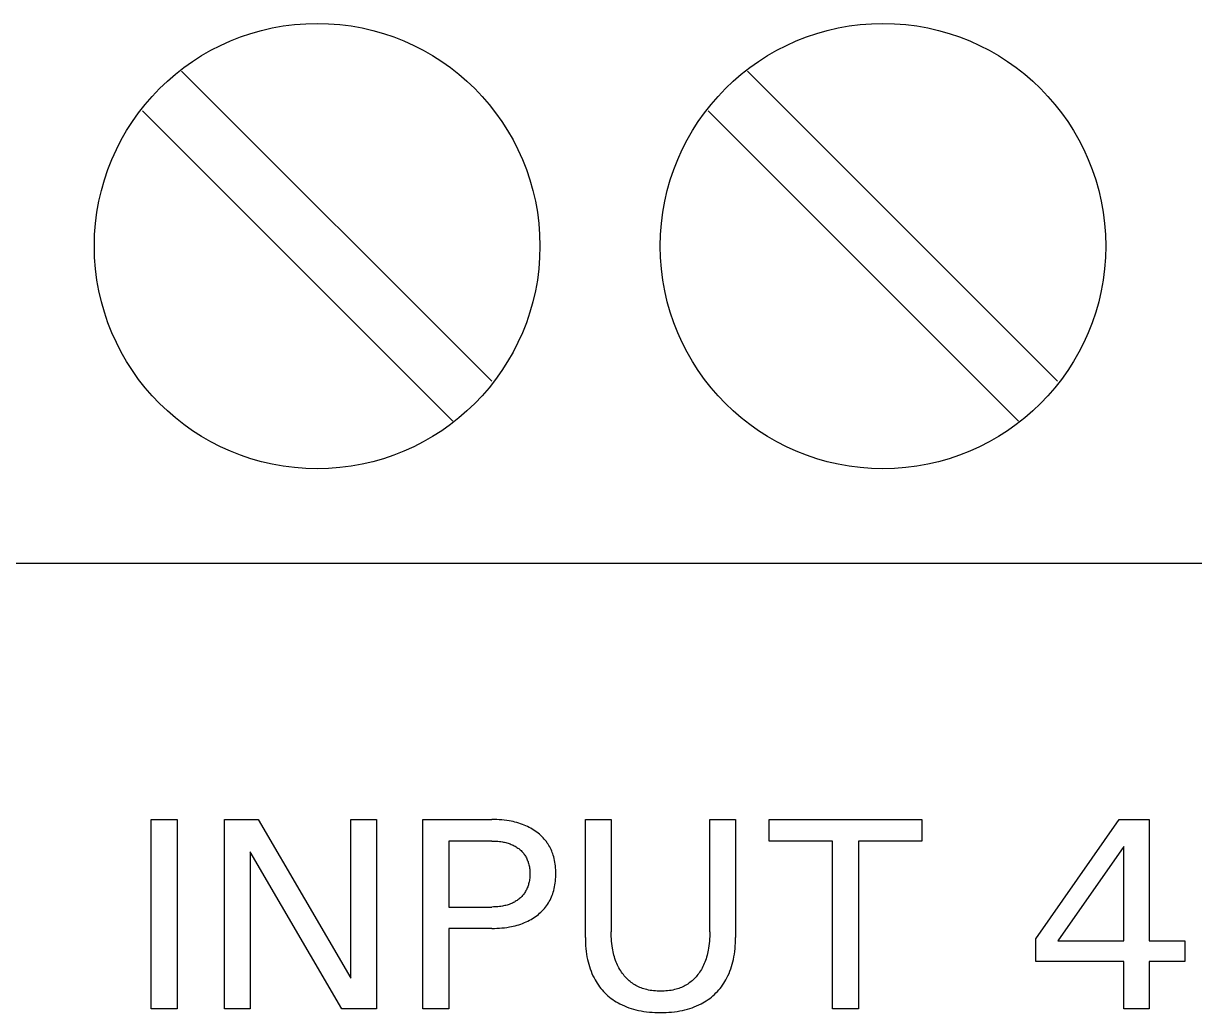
# Model space of a CAD drawing. Extents: x 0 to 420, y 0 to 297.
# Drawn here: x 176.45 to 186.97, y 234.97 to 243.85 of the extents above; entities that cross this region are included whole.
import ezdxf

# ---------------------------------------------------------------- set-up
doc = ezdxf.new("R2010")
doc.units = 0
doc.header["$LTSCALE"] = 23.1
doc.layers.add('10000_FRONT', color=7, linetype='CONTINUOUS')

msp = doc.modelspace()

# ---------------------------------------------------------------- linework, layer by layer
at = {"layer": '10000_FRONT', "color": 7, "linetype": 'CONTINUOUS'}
for p, q in [((180.658, 240.636), (177.873, 243.421)), ((185.738, 240.636), (182.953, 243.421)), ((177.522, 243.064), (180.307, 240.279)), ((182.602, 243.064), (185.387, 240.279)), ((193.3, 239), (159.8, 239)), ((177.6, 235), (177.6, 236.7)), ((177.6, 236.7), (177.833, 236.7)), ((177.833, 236.7), (177.833, 235)), ((178.259, 235), (178.259, 236.7)), ((178.259, 236.7), (178.561, 236.7)), ((178.561, 236.7), (179.392, 235.275)), ((179.392, 235.275), (179.392, 236.7)), ((179.392, 236.7), (179.623, 236.7)), ((179.623, 236.7), (179.623, 235)), ((180.04, 235), (180.04, 236.7)), ((180.04, 236.7), (180.658, 236.7)), ((180.68, 236.7), (180.658, 236.7)), ((180.703, 236.699), (180.68, 236.7)), ((180.725, 236.698), (180.703, 236.699)), ((180.748, 236.696), (180.725, 236.698)), ((180.77, 236.694), (180.748, 236.696)), ((180.792, 236.691), (180.77, 236.694)), ((180.815, 236.687), (180.792, 236.691)), ((180.832, 236.684), (180.815, 236.687)), ((180.849, 236.681), (180.832, 236.684)), ((181.498, 235.641), (181.498, 236.7)), ((181.498, 236.7), (181.73, 236.7)), ((181.73, 236.7), (181.73, 235.692)), ((182.616, 235.692), (182.616, 236.7)), ((182.616, 236.7), (182.847, 236.7)), ((182.847, 236.7), (182.847, 235.641)), ((183.147, 236.507), (183.147, 236.7)), ((183.147, 236.7), (184.519, 236.7)), ((184.519, 236.7), (184.519, 236.507)), ((185.541, 235.63), (186.29, 236.7)), ((186.29, 236.7), (186.559, 236.7)), ((186.559, 236.7), (186.559, 235.611)), ((180.866, 236.677), (180.849, 236.681)), ((180.883, 236.672), (180.866, 236.677)), ((180.9, 236.667), (180.883, 236.672)), ((180.916, 236.662), (180.9, 236.667)), ((180.933, 236.656), (180.916, 236.662)), ((180.949, 236.65), (180.933, 236.656)), ((180.964, 236.643), (180.949, 236.65)), ((180.979, 236.637), (180.964, 236.643)), ((180.993, 236.629), (180.979, 236.637)), ((181.007, 236.622), (180.993, 236.629)), ((181.021, 236.614), (181.007, 236.622)), ((181.035, 236.605), (181.021, 236.614)), ((181.048, 236.596), (181.035, 236.605)), ((181.061, 236.587), (181.048, 236.596)), ((181.073, 236.577), (181.061, 236.587)), ((181.085, 236.568), (181.073, 236.577)), ((180.272, 236.507), (180.272, 235.914)), ((180.658, 236.507), (180.272, 236.507)), ((180.658, 236.507), (180.671, 236.507)), ((180.671, 236.507), (180.685, 236.507)), ((180.685, 236.507), (180.699, 236.506)), ((180.699, 236.506), (180.712, 236.505)), ((180.712, 236.505), (180.726, 236.503)), ((180.726, 236.503), (180.739, 236.502)), ((180.739, 236.502), (180.753, 236.5)), ((180.753, 236.5), (180.763, 236.498)), ((180.763, 236.498), (180.773, 236.496)), ((180.773, 236.496), (180.784, 236.493)), ((180.784, 236.493), (180.794, 236.49)), ((180.794, 236.49), (180.804, 236.487)), ((180.804, 236.487), (180.814, 236.484)), ((180.814, 236.484), (180.824, 236.481)), ((180.824, 236.481), (180.833, 236.477)), ((180.833, 236.477), (180.842, 236.473)), ((180.842, 236.473), (180.851, 236.469)), ((181.097, 236.558), (181.085, 236.568)), ((181.108, 236.547), (181.097, 236.558)), ((181.118, 236.536), (181.108, 236.547)), ((181.128, 236.525), (181.118, 236.536)), ((181.138, 236.514), (181.128, 236.525)), ((181.148, 236.502), (181.138, 236.514)), ((181.156, 236.489), (181.148, 236.502)), ((181.164, 236.478), (181.156, 236.489)), ((181.171, 236.466), (181.164, 236.478)), ((183.717, 236.507), (183.147, 236.507)), ((183.717, 235), (183.717, 236.507)), ((183.949, 236.507), (183.949, 235)), ((184.519, 236.507), (183.949, 236.507)), ((178.49, 236.41), (178.49, 235)), ((179.311, 235), (178.49, 236.41)), ((180.851, 236.469), (180.86, 236.464)), ((180.86, 236.464), (180.868, 236.46)), ((180.868, 236.46), (180.876, 236.455)), ((180.876, 236.455), (180.884, 236.45)), ((180.884, 236.45), (180.892, 236.444)), ((180.892, 236.444), (180.9, 236.439)), ((180.9, 236.439), (180.907, 236.433)), ((180.907, 236.433), (180.914, 236.427)), ((180.914, 236.427), (180.921, 236.421)), ((180.921, 236.421), (180.927, 236.414)), ((180.927, 236.414), (180.933, 236.408)), ((180.933, 236.408), (180.939, 236.401)), ((180.939, 236.401), (180.945, 236.394)), ((180.945, 236.394), (180.95, 236.387)), ((180.95, 236.387), (180.956, 236.379)), ((180.956, 236.379), (180.96, 236.372)), ((180.96, 236.372), (180.965, 236.364)), ((181.178, 236.454), (181.171, 236.466)), ((181.184, 236.442), (181.178, 236.454)), ((181.19, 236.43), (181.184, 236.442)), ((181.196, 236.417), (181.19, 236.43)), ((181.201, 236.405), (181.196, 236.417)), ((181.205, 236.392), (181.201, 236.405)), ((181.21, 236.379), (181.205, 236.392)), ((181.214, 236.366), (181.21, 236.379)), ((181.218, 236.349), (181.214, 236.366)), ((186.331, 236.458), (185.74, 235.611)), ((186.331, 235.611), (186.331, 236.458)), ((180.965, 236.364), (180.969, 236.355)), ((180.969, 236.355), (180.973, 236.347)), ((180.973, 236.347), (180.977, 236.339)), ((180.977, 236.339), (180.98, 236.33)), ((180.98, 236.33), (180.984, 236.322)), ((180.984, 236.322), (180.986, 236.313)), ((180.986, 236.313), (180.989, 236.304)), ((180.989, 236.304), (180.991, 236.294)), ((180.991, 236.294), (180.993, 236.284)), ((180.993, 236.284), (180.995, 236.274)), ((180.995, 236.274), (180.997, 236.264)), ((180.997, 236.264), (180.998, 236.254)), ((181.221, 236.333), (181.218, 236.349)), ((181.224, 236.316), (181.221, 236.333)), ((181.227, 236.3), (181.224, 236.316)), ((181.229, 236.283), (181.227, 236.3)), ((181.231, 236.266), (181.229, 236.283)), ((181.232, 236.249), (181.231, 236.266)), ((180.997, 236.162), (180.995, 236.152)), ((180.998, 236.172), (180.997, 236.162)), ((180.998, 236.254), (180.999, 236.244)), ((180.999, 236.182), (180.998, 236.172)), ((180.999, 236.244), (181, 236.234)), ((181, 236.193), (180.999, 236.182)), ((181, 236.234), (181, 236.223)), ((181, 236.223), (181, 236.213)), ((181, 236.213), (181, 236.203)), ((181, 236.203), (181, 236.193)), ((181.229, 236.147), (181.231, 236.164)), ((181.231, 236.164), (181.232, 236.181)), ((181.232, 236.233), (181.232, 236.249)), ((181.233, 236.216), (181.232, 236.233)), ((181.232, 236.199), (181.233, 236.216)), ((181.232, 236.181), (181.232, 236.199)), ((180.961, 236.053), (180.956, 236.046)), ((180.965, 236.062), (180.961, 236.053)), ((180.97, 236.07), (180.965, 236.062)), ((180.974, 236.078), (180.97, 236.07)), ((180.977, 236.087), (180.974, 236.078)), ((180.981, 236.095), (180.977, 236.087)), ((180.984, 236.104), (180.981, 236.095)), ((180.987, 236.113), (180.984, 236.104)), ((180.989, 236.122), (180.987, 236.113)), ((180.991, 236.132), (180.989, 236.122)), ((180.994, 236.142), (180.991, 236.132)), ((180.995, 236.152), (180.994, 236.142)), ((181.21, 236.049), (181.214, 236.063)), ((181.214, 236.063), (181.218, 236.08)), ((181.218, 236.08), (181.222, 236.097)), ((181.222, 236.097), (181.225, 236.114)), ((181.225, 236.114), (181.227, 236.13)), ((181.227, 236.13), (181.229, 236.147)), ((180.835, 235.946), (180.825, 235.942)), ((180.843, 235.95), (180.835, 235.946)), ((180.852, 235.954), (180.843, 235.95)), ((180.861, 235.959), (180.852, 235.954)), ((180.869, 235.964), (180.861, 235.959)), ((180.877, 235.969), (180.869, 235.964)), ((180.886, 235.974), (180.877, 235.969)), ((180.893, 235.98), (180.886, 235.974)), ((180.901, 235.986), (180.893, 235.98)), ((180.908, 235.991), (180.901, 235.986)), ((180.915, 235.997), (180.908, 235.991)), ((180.922, 236.004), (180.915, 235.997)), ((180.928, 236.01), (180.922, 236.004)), ((180.934, 236.017), (180.928, 236.01)), ((180.94, 236.024), (180.934, 236.017)), ((180.946, 236.031), (180.94, 236.024)), ((180.951, 236.038), (180.946, 236.031)), ((180.956, 236.046), (180.951, 236.038)), ((181.158, 235.938), (181.166, 235.951)), ((181.166, 235.951), (181.174, 235.964)), ((181.174, 235.964), (181.181, 235.977)), ((181.181, 235.977), (181.188, 235.991)), ((181.188, 235.991), (181.194, 236.005)), ((181.194, 236.005), (181.2, 236.02)), ((181.2, 236.02), (181.205, 236.034)), ((181.205, 236.034), (181.21, 236.049)), ((180.272, 235.914), (180.658, 235.914)), ((180.672, 235.915), (180.658, 235.914)), ((180.685, 235.915), (180.672, 235.915)), ((180.699, 235.916), (180.685, 235.915)), ((180.713, 235.917), (180.699, 235.916)), ((180.726, 235.918), (180.713, 235.917)), ((180.74, 235.92), (180.726, 235.918)), ((180.753, 235.922), (180.74, 235.92)), ((180.764, 235.924), (180.753, 235.922)), ((180.774, 235.927), (180.764, 235.924)), ((180.784, 235.929), (180.774, 235.927)), ((180.795, 235.932), (180.784, 235.929)), ((180.805, 235.935), (180.795, 235.932)), ((180.815, 235.938), (180.805, 235.935)), ((180.825, 235.942), (180.815, 235.938)), ((181.064, 235.839), (181.076, 235.848)), ((181.076, 235.848), (181.087, 235.858)), ((181.087, 235.858), (181.099, 235.868)), ((181.099, 235.868), (181.109, 235.879)), ((181.109, 235.879), (181.12, 235.89)), ((181.12, 235.89), (181.13, 235.901)), ((181.13, 235.901), (181.14, 235.913)), ((181.14, 235.913), (181.149, 235.925)), ((181.149, 235.925), (181.158, 235.938)), ((180.794, 235.731), (180.816, 235.735)), ((180.816, 235.735), (180.834, 235.738)), ((180.834, 235.738), (180.851, 235.742)), ((180.851, 235.742), (180.868, 235.746)), ((180.868, 235.746), (180.885, 235.75)), ((180.885, 235.75), (180.902, 235.755)), ((180.902, 235.755), (180.919, 235.761)), ((180.919, 235.761), (180.935, 235.767)), ((180.935, 235.767), (180.952, 235.774)), ((180.952, 235.774), (180.967, 235.78)), ((180.967, 235.78), (180.981, 235.787)), ((180.981, 235.787), (180.996, 235.795)), ((180.996, 235.795), (181.01, 235.802)), ((181.01, 235.802), (181.024, 235.811)), ((181.024, 235.811), (181.037, 235.82)), ((181.037, 235.82), (181.051, 235.829)), ((181.051, 235.829), (181.064, 235.839)), ((180.272, 235.722), (180.272, 235)), ((180.658, 235.722), (180.272, 235.722)), ((180.658, 235.722), (180.681, 235.722)), ((180.681, 235.722), (180.703, 235.723)), ((180.703, 235.723), (180.726, 235.724)), ((180.726, 235.724), (180.749, 235.726)), ((180.749, 235.726), (180.771, 235.728)), ((180.771, 235.728), (180.794, 235.731)), ((181.498, 235.641), (181.498, 235.616)), ((181.73, 235.671), (181.73, 235.692)), ((181.731, 235.65), (181.73, 235.671)), ((181.732, 235.629), (181.731, 235.65)), ((182.615, 235.649), (182.614, 235.628)), ((182.616, 235.692), (182.615, 235.67)), ((182.615, 235.67), (182.615, 235.649)), ((182.847, 235.616), (182.847, 235.641)), ((185.541, 235.425), (185.541, 235.63)), ((181.498, 235.616), (181.499, 235.591)), ((181.499, 235.591), (181.5, 235.566)), ((181.5, 235.566), (181.502, 235.541)), ((181.502, 235.541), (181.505, 235.516)), ((181.734, 235.608), (181.732, 235.629)), ((181.736, 235.587), (181.734, 235.608)), ((181.738, 235.566), (181.736, 235.587)), ((181.741, 235.545), (181.738, 235.566)), ((181.744, 235.529), (181.741, 235.545)), ((181.747, 235.513), (181.744, 235.529)), ((182.602, 235.528), (182.599, 235.513)), ((182.605, 235.544), (182.602, 235.528)), ((182.608, 235.565), (182.605, 235.544)), ((182.61, 235.586), (182.608, 235.565)), ((182.612, 235.607), (182.61, 235.586)), ((182.614, 235.628), (182.612, 235.607)), ((182.84, 235.516), (182.842, 235.541)), ((182.842, 235.541), (182.844, 235.566)), ((182.844, 235.566), (182.846, 235.591)), ((182.846, 235.591), (182.847, 235.616)), ((185.74, 235.611), (186.331, 235.611)), ((186.559, 235.611), (186.881, 235.611)), ((186.881, 235.611), (186.881, 235.425)), ((181.505, 235.516), (181.508, 235.492)), ((181.508, 235.492), (181.512, 235.467)), ((181.512, 235.467), (181.517, 235.443)), ((181.517, 235.443), (181.522, 235.421)), ((181.522, 235.421), (181.528, 235.4)), ((181.751, 235.497), (181.747, 235.513)), ((181.755, 235.482), (181.751, 235.497)), ((181.759, 235.466), (181.755, 235.482)), ((181.764, 235.451), (181.759, 235.466)), ((181.769, 235.435), (181.764, 235.451)), ((181.775, 235.42), (181.769, 235.435)), ((181.781, 235.406), (181.775, 235.42)), ((182.571, 235.42), (182.566, 235.406)), ((182.577, 235.435), (182.571, 235.42)), ((182.582, 235.45), (182.577, 235.435)), ((182.587, 235.465), (182.582, 235.45)), ((182.591, 235.481), (182.587, 235.465)), ((182.595, 235.497), (182.591, 235.481)), ((182.599, 235.513), (182.595, 235.497)), ((182.817, 235.4), (182.822, 235.421)), ((182.822, 235.421), (182.827, 235.443)), ((182.827, 235.443), (182.832, 235.467)), ((182.832, 235.467), (182.836, 235.492)), ((182.836, 235.492), (182.84, 235.516)), ((186.331, 235.425), (185.541, 235.425)), ((186.331, 235), (186.331, 235.425)), ((186.559, 235.425), (186.559, 235)), ((186.881, 235.425), (186.559, 235.425)), ((181.528, 235.4), (181.534, 235.379)), ((181.534, 235.379), (181.541, 235.358)), ((181.541, 235.358), (181.549, 235.337)), ((181.549, 235.337), (181.557, 235.316)), ((181.557, 235.316), (181.566, 235.296)), ((181.787, 235.393), (181.781, 235.406)), ((181.793, 235.38), (181.787, 235.393)), ((181.8, 235.367), (181.793, 235.38)), ((181.807, 235.354), (181.8, 235.367)), ((181.815, 235.341), (181.807, 235.354)), ((181.823, 235.329), (181.815, 235.341)), ((181.831, 235.317), (181.823, 235.329)), ((181.839, 235.307), (181.831, 235.317)), ((182.516, 235.317), (182.508, 235.307)), ((182.524, 235.329), (182.516, 235.317)), ((182.532, 235.341), (182.524, 235.329)), ((182.54, 235.354), (182.532, 235.341)), ((182.547, 235.366), (182.54, 235.354)), ((182.553, 235.379), (182.547, 235.366)), ((182.56, 235.393), (182.553, 235.379)), ((182.566, 235.406), (182.56, 235.393)), ((182.778, 235.296), (182.788, 235.316)), ((182.788, 235.316), (182.796, 235.337)), ((182.796, 235.337), (182.804, 235.358)), ((182.804, 235.358), (182.811, 235.379)), ((182.811, 235.379), (182.817, 235.4)), ((181.566, 235.296), (181.576, 235.277)), ((181.576, 235.277), (181.585, 235.26)), ((181.585, 235.26), (181.594, 235.244)), ((181.594, 235.244), (181.604, 235.229)), ((181.604, 235.229), (181.615, 235.213)), ((181.615, 235.213), (181.626, 235.199)), ((181.847, 235.297), (181.839, 235.307)), ((181.855, 235.288), (181.847, 235.297)), ((181.863, 235.278), (181.855, 235.288)), ((181.872, 235.269), (181.863, 235.278)), ((181.881, 235.261), (181.872, 235.269)), ((181.891, 235.252), (181.881, 235.261)), ((181.9, 235.244), (181.891, 235.252)), ((181.91, 235.236), (181.9, 235.244)), ((181.92, 235.229), (181.91, 235.236)), ((181.931, 235.222), (181.92, 235.229)), ((181.941, 235.216), (181.931, 235.222)), ((181.952, 235.209), (181.941, 235.216)), ((181.964, 235.204), (181.952, 235.209)), ((182.395, 235.209), (182.384, 235.204)), ((182.406, 235.216), (182.395, 235.209)), ((182.417, 235.222), (182.406, 235.216)), ((182.427, 235.229), (182.417, 235.222)), ((182.437, 235.236), (182.427, 235.229)), ((182.447, 235.244), (182.437, 235.236)), ((182.457, 235.252), (182.447, 235.244)), ((182.466, 235.261), (182.457, 235.252)), ((182.475, 235.269), (182.466, 235.261)), ((182.484, 235.278), (182.475, 235.269)), ((182.492, 235.288), (182.484, 235.278)), ((182.5, 235.297), (182.492, 235.288)), ((182.508, 235.307), (182.5, 235.297)), ((182.719, 235.199), (182.73, 235.213)), ((182.73, 235.213), (182.74, 235.229)), ((182.74, 235.229), (182.75, 235.244)), ((182.75, 235.244), (182.76, 235.26)), ((182.76, 235.26), (182.769, 235.277)), ((182.769, 235.277), (182.778, 235.296)), ((181.626, 235.199), (181.637, 235.184)), ((181.637, 235.184), (181.649, 235.17)), ((181.649, 235.17), (181.661, 235.156)), ((181.661, 235.156), (181.674, 235.143)), ((181.674, 235.143), (181.687, 235.13)), ((181.687, 235.13), (181.701, 235.118)), ((181.701, 235.118), (181.715, 235.106)), ((181.715, 235.106), (181.73, 235.094)), ((181.975, 235.198), (181.964, 235.204)), ((181.987, 235.193), (181.975, 235.198)), ((181.998, 235.188), (181.987, 235.193)), ((182.01, 235.184), (181.998, 235.188)), ((182.022, 235.18), (182.01, 235.184)), ((182.034, 235.177), (182.022, 235.18)), ((182.049, 235.173), (182.034, 235.177)), ((182.065, 235.169), (182.049, 235.173)), ((182.08, 235.166), (182.065, 235.169)), ((182.095, 235.164), (182.08, 235.166)), ((182.111, 235.162), (182.095, 235.164)), ((182.127, 235.161), (182.111, 235.162)), ((182.142, 235.16), (182.127, 235.161)), ((182.158, 235.159), (182.142, 235.16)), ((182.173, 235.159), (182.158, 235.159)), ((182.189, 235.159), (182.173, 235.159)), ((182.205, 235.16), (182.189, 235.159)), ((182.221, 235.161), (182.205, 235.16)), ((182.236, 235.162), (182.221, 235.161)), ((182.252, 235.164), (182.236, 235.162)), ((182.267, 235.166), (182.252, 235.164)), ((182.283, 235.169), (182.267, 235.166)), ((182.298, 235.173), (182.283, 235.169)), ((182.313, 235.177), (182.298, 235.173)), ((182.325, 235.18), (182.313, 235.177)), ((182.337, 235.184), (182.325, 235.18)), ((182.349, 235.188), (182.337, 235.184)), ((182.361, 235.193), (182.349, 235.188)), ((182.373, 235.198), (182.361, 235.193)), ((182.384, 235.204), (182.373, 235.198)), ((182.615, 235.094), (182.629, 235.106)), ((182.629, 235.106), (182.643, 235.118)), ((182.643, 235.118), (182.657, 235.13)), ((182.657, 235.13), (182.67, 235.143)), ((182.67, 235.143), (182.683, 235.156)), ((182.683, 235.156), (182.696, 235.17)), ((182.696, 235.17), (182.708, 235.184)), ((182.708, 235.184), (182.719, 235.199)), ((177.833, 235), (177.6, 235)), ((178.49, 235), (178.259, 235)), ((179.623, 235), (179.311, 235)), ((180.272, 235), (180.04, 235)), ((181.73, 235.094), (181.745, 235.083)), ((181.745, 235.083), (181.76, 235.073)), ((181.76, 235.073), (181.776, 235.063)), ((181.776, 235.063), (181.792, 235.054)), ((181.792, 235.054), (181.808, 235.045)), ((181.808, 235.045), (181.828, 235.035)), ((181.828, 235.035), (181.848, 235.026)), ((181.848, 235.026), (181.868, 235.017)), ((181.868, 235.017), (181.889, 235.01)), ((181.889, 235.01), (181.91, 235.003)), ((181.91, 235.003), (181.931, 234.996)), ((182.414, 234.996), (182.435, 235.003)), ((182.435, 235.003), (182.456, 235.01)), ((182.456, 235.01), (182.476, 235.017)), ((182.476, 235.017), (182.497, 235.026)), ((182.497, 235.026), (182.517, 235.035)), ((182.517, 235.035), (182.537, 235.045)), ((182.537, 235.045), (182.553, 235.054)), ((182.553, 235.054), (182.569, 235.063)), ((182.569, 235.063), (182.584, 235.073)), ((182.584, 235.073), (182.6, 235.083)), ((182.6, 235.083), (182.615, 235.094)), ((183.949, 235), (183.717, 235)), ((186.559, 235), (186.331, 235)), ((181.931, 234.996), (181.952, 234.991)), ((181.952, 234.991), (181.974, 234.986)), ((181.974, 234.986), (181.998, 234.981)), ((181.998, 234.981), (182.023, 234.977)), ((182.023, 234.977), (182.048, 234.973)), ((182.048, 234.973), (182.073, 234.971)), ((182.073, 234.971), (182.097, 234.969)), ((182.097, 234.969), (182.122, 234.967)), ((182.122, 234.967), (182.147, 234.967)), ((182.147, 234.967), (182.172, 234.966)), ((182.172, 234.966), (182.197, 234.967)), ((182.197, 234.967), (182.222, 234.967)), ((182.222, 234.967), (182.247, 234.969)), ((182.247, 234.969), (182.272, 234.971)), ((182.272, 234.971), (182.297, 234.973)), ((182.297, 234.973), (182.322, 234.977)), ((182.322, 234.977), (182.346, 234.981)), ((182.346, 234.981), (182.371, 234.986)), ((182.371, 234.986), (182.392, 234.991)), ((182.392, 234.991), (182.414, 234.996))]:
    msp.add_line(p, q, dxfattribs=at)
for centre in [(179.09, 241.85), (184.17, 241.85)]:
    msp.add_circle(centre, 2, dxfattribs=at)

doc.saveas('drawing.dxf')
